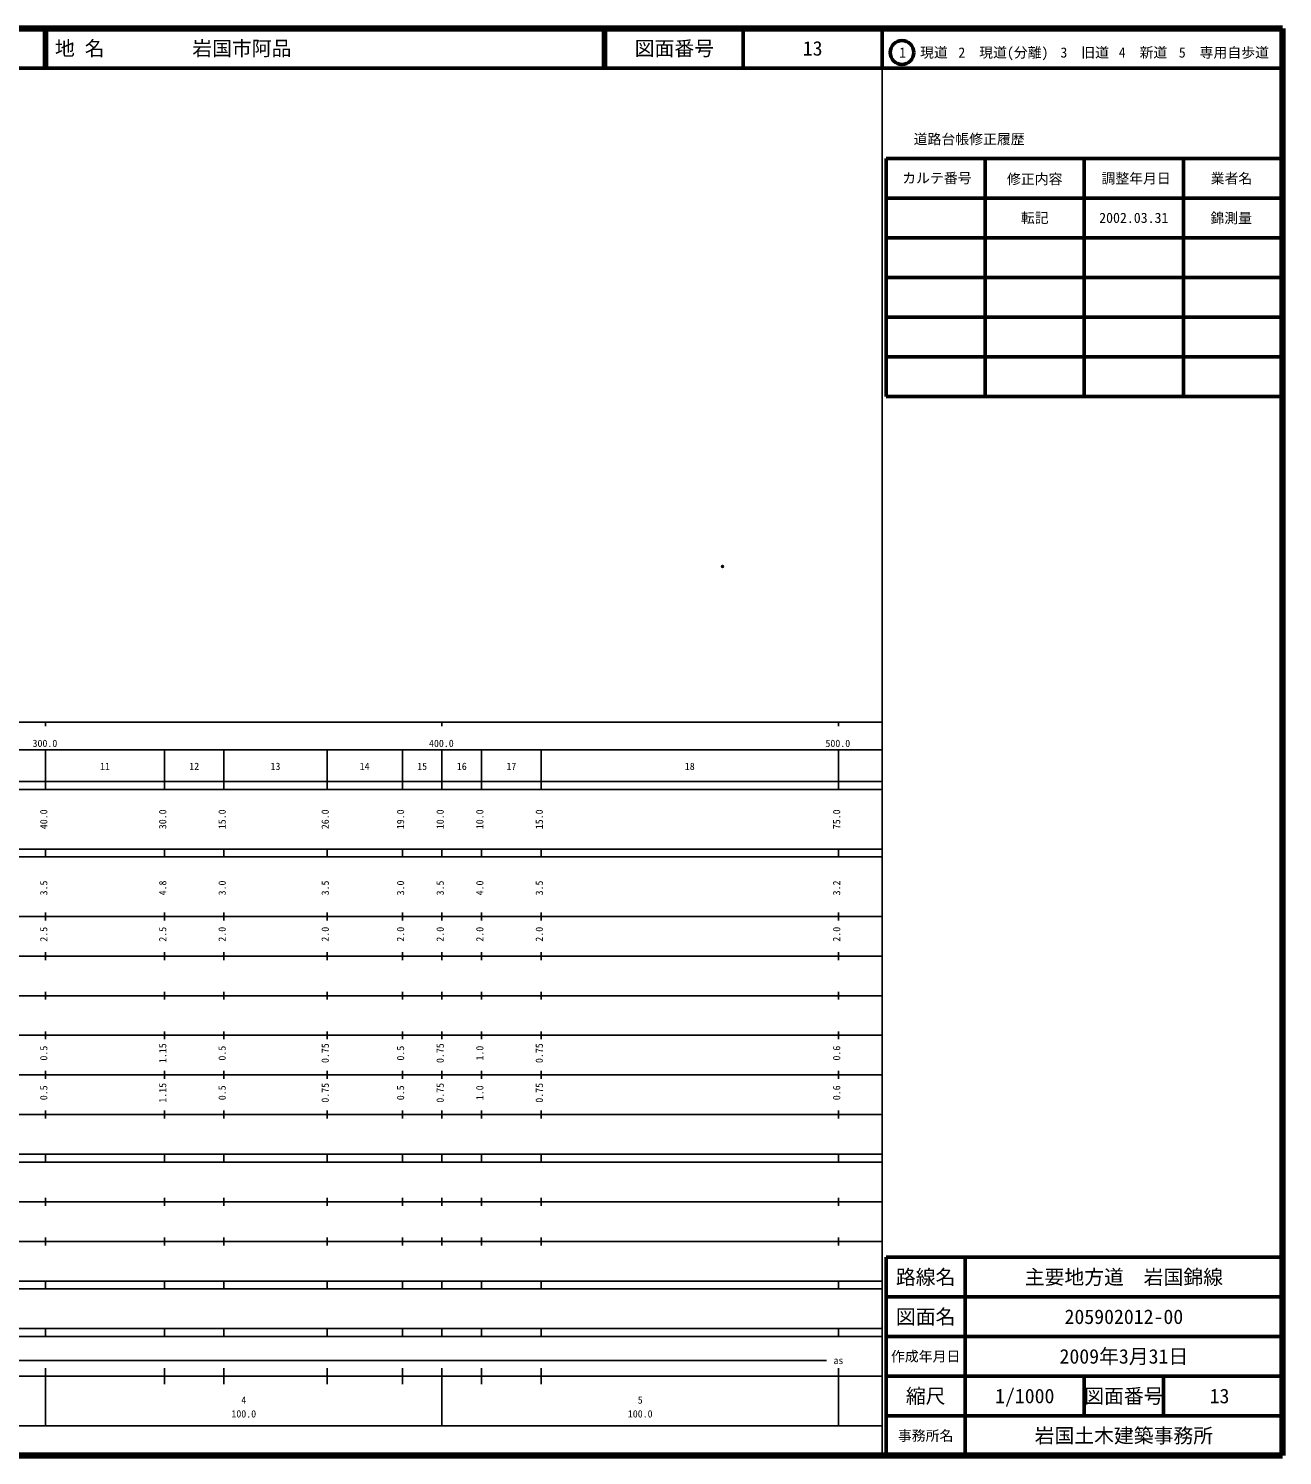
# Model space of a CAD drawing. Units: millimetres on the paper. Extents: x 40 to 680, y 20 to 380.
# Drawn here: x 363.7 to 680, y 20 to 380 of the extents above; entities that cross this region are included whole.
import ezdxf
from ezdxf.enums import TextEntityAlignment as Align

# ---------------------------------------------------------------- set-up
doc = ezdxf.new("R2010")
doc.units = ezdxf.units.MM
doc.header["$PDMODE"] = 32
doc.header["$PDSIZE"] = 0.5
doc.layers.add('M-OTRS', color=6, linetype='Continuous')
doc.layers.add('M-TTL-TXT', color=7, linetype='Continuous')
for name, color, linetype, lineweight in [('M-TTL', 2, 'Continuous', 140), ('M-TTL-BAND', 7, 'Continuous', 25), ('M-TTL-FRAM', 2, 'Continuous', 50), ('M-TTL-LINE', 7, 'Continuous', 50)]:
    doc.layers.add(name, color=color, linetype=linetype, lineweight=lineweight)
doc.styles.add('ＭＳ ゴシック', font='')
doc.styles.get('ＭＳ ゴシック').set_extended_font_data('MS Gothic')

msp = doc.modelspace()

# ---------------------------------------------------------------- linework, layer by layer
at = {"layer": 'M-OTRS'}
msp.add_point((538.785, 244.293), dxfattribs=at)
at = {"layer": 'M-TTL'}
for p, q in [((680, 380), (40, 380)), ((680, 20), (680, 380)), ((40, 20), (680, 20))]:
    msp.add_line(p, q, dxfattribs=at)
at = {"layer": 'M-TTL-BAND'}
for p, q in [((579, 20), (579, 370)), ((40, 205), (579, 205)), ((368, 205), (368, 204)), ((468, 205), (468, 204)), ((568, 205), (568, 204)), ((68, 198), (579, 198)), ((368, 188), (368, 198)), ((398, 188), (398, 198)), ((413, 188), (413, 198)), ((439, 188), (439, 198)), ((458, 188), (458, 198)), ((468, 188), (468, 198)), ((478, 188), (478, 198)), ((493, 188), (493, 198)), ((568, 188), (568, 198)), ((40, 190), (579, 190)), ((40, 188), (579, 188)), ((40, 173), (579, 173)), ((368, 171), (368, 173)), ((398, 171), (398, 173)), ((413, 171), (413, 173)), ((439, 171), (439, 173)), ((458, 171), (458, 173)), ((468, 171), (468, 173)), ((478, 171), (478, 173)), ((493, 171), (493, 173)), ((568, 171), (568, 173)), ((40, 171), (579, 171)), ((40, 156), (579, 156)), ((368, 155), (368, 157)), ((398, 155), (398, 157)), ((413, 155), (413, 157)), ((439, 155), (439, 157)), ((458, 155), (458, 157)), ((468, 155), (468, 157)), ((478, 155), (478, 157)), ((493, 155), (493, 157)), ((568, 155), (568, 157)), ((46, 146), (579, 146)), ((368, 145), (368, 147)), ((398, 145), (398, 147)), ((413, 145), (413, 147)), ((439, 145), (439, 147)), ((458, 145), (458, 147)), ((468, 145), (468, 147)), ((478, 145), (478, 147)), ((493, 145), (493, 147)), ((568, 145), (568, 147)), ((368, 135), (368, 137)), ((398, 135), (398, 137)), ((413, 135), (413, 137)), ((439, 135), (439, 137)), ((458, 135), (458, 137)), ((468, 135), (468, 137)), ((478, 135), (478, 137)), ((493, 135), (493, 137)), ((568, 135), (568, 137)), ((52, 136), (579, 136)), ((46, 126), (579, 126)), ((368, 125), (368, 127)), ((398, 125), (398, 127)), ((413, 125), (413, 127)), ((439, 125), (439, 127)), ((458, 125), (458, 127)), ((468, 125), (468, 127)), ((478, 125), (478, 127)), ((493, 125), (493, 127)), ((568, 125), (568, 127)), ((52, 116), (579, 116)), ((368, 115), (368, 117)), ((398, 115), (398, 117)), ((413, 115), (413, 117)), ((439, 115), (439, 117)), ((458, 115), (458, 117)), ((468, 115), (468, 117)), ((478, 115), (478, 117)), ((493, 115), (493, 117)), ((568, 115), (568, 117)), ((46, 106), (579, 106)), ((368, 105), (368, 107)), ((398, 105), (398, 107)), ((413, 105), (413, 107)), ((439, 105), (439, 107)), ((458, 105), (458, 107)), ((468, 105), (468, 107)), ((478, 105), (478, 107)), ((493, 105), (493, 107)), ((568, 105), (568, 107)), ((40, 96), (579, 96)), ((40, 94), (579, 94)), ((368, 94), (368, 96)), ((398, 94), (398, 96)), ((413, 94), (413, 96)), ((439, 94), (439, 96)), ((458, 94), (458, 96)), ((468, 94), (468, 96)), ((478, 94), (478, 96)), ((493, 94), (493, 96)), ((568, 94), (568, 96)), ((49, 84), (579, 84)), ((368, 83), (368, 85)), ((398, 83), (398, 85)), ((413, 83), (413, 85)), ((439, 83), (439, 85)), ((458, 83), (458, 85)), ((468, 83), (468, 85)), ((478, 83), (478, 85)), ((493, 83), (493, 85)), ((568, 83), (568, 85)), ((40, 74), (579, 74)), ((368, 73), (368, 75)), ((398, 73), (398, 75)), ((413, 73), (413, 75)), ((439, 73), (439, 75)), ((458, 73), (458, 75)), ((468, 73), (468, 75)), ((478, 73), (478, 75)), ((493, 73), (493, 75)), ((568, 73), (568, 75)), ((40, 64), (579, 64)), ((40, 62), (579, 62)), ((368, 62), (368, 64)), ((398, 62), (398, 64)), ((413, 62), (413, 64)), ((439, 62), (439, 64)), ((458, 62), (458, 64)), ((468, 62), (468, 64)), ((478, 62), (478, 64)), ((493, 62), (493, 64)), ((568, 62), (568, 64)), ((40, 52), (579, 52)), ((368, 50), (368, 52)), ((398, 50), (398, 52)), ((413, 50), (413, 52)), ((439, 50), (439, 52)), ((458, 50), (458, 52)), ((468, 50), (468, 52)), ((478, 50), (478, 52)), ((493, 50), (493, 52)), ((568, 50), (568, 52)), ((40, 50), (579, 50)), ((71, 44), (565, 44)), ((40, 40), (579, 40)), ((368, 27.5), (368, 42)), ((398, 38), (398, 42)), ((413, 38), (413, 42)), ((439, 38), (439, 42)), ((458, 38), (458, 42)), ((468, 27.5), (468, 42)), ((478, 38), (478, 42)), ((493, 38), (493, 42)), ((568, 27.5), (568, 42)), ((68, 27.5), (579, 27.5))]:
    msp.add_line(p, q, dxfattribs=at)
at = {"layer": 'M-TTL-FRAM'}
for p, q in [((580, 347.197), (580, 287.197)), ((580, 347.197), (680, 347.197)), ((580, 287.197), (680, 287.197)), ((680, 70), (580, 70)), ((580, 70), (580, 20))]:
    msp.add_line(p, q, dxfattribs=at)
at = {"layer": 'M-TTL-LINE'}
for p, q in [((367.75, 380), (367.75, 370)), ((368.25, 380), (368.25, 370)), ((508.747, 380), (508.747, 370)), ((509.247, 380), (509.247, 370)), ((543.997, 380), (543.997, 370)), ((579, 380), (579, 370)), ((40, 370), (680, 370)), ((605, 347.197), (605, 287.197)), ((630, 347.197), (630, 287.197)), ((655, 347.197), (655, 287.197)), ((580, 337.197), (680, 337.197)), ((580, 327.197), (680, 327.197)), ((580, 317.197), (680, 317.197)), ((580, 307.197), (680, 307.197)), ((580, 297.197), (680, 297.197)), ((600, 70), (600, 20)), ((680, 60), (580, 60)), ((680, 50), (580, 50)), ((680, 40), (580, 40)), ((630, 40), (630, 30)), ((650, 40), (650, 30)), ((680, 30), (580, 30))]:
    msp.add_line(p, q, dxfattribs=at)
msp.add_circle((584.031, 373.958), 3, dxfattribs=at)

# ---------------------------------------------------------------- texts
at = {"layer": 'M-TTL-BAND', "style": 'ＭＳ ゴシック'}
for s, p in [('300.0', (367.844, 198.195)), ('400.0', (467.844, 198.195)), ('500.0', (567.844, 198.195)), ('11', (383, 192.405)), ('12', (405.5, 192.405)), ('13', (426, 192.405)), ('14', (448.5, 192.405)), ('15', (463, 192.405)), ('16', (473, 192.405)), ('17', (485.5, 192.405)), ('18', (530.5, 192.405)), ('as', (568, 42.5)), ('4', (418, 32.523)), ('5', (518, 32.523)), ('100.0', (418, 29.033)), ('100.0', (518, 29.033))]:
    msp.add_text(s, height=1.833, dxfattribs=at).set_placement(p, align=Align.BOTTOM_CENTER)
for s, p in [('40.0', (369, 180.5)), ('30.0', (399, 180.5)), ('15.0', (414, 180.5)), ('26.0', (440, 180.5)), ('19.0', (459, 180.5)), ('10.0', (469, 180.5)), ('10.0', (479, 180.5)), ('15.0', (494, 180.5)), ('75.0', (569, 180.5)), ('3.5', (369, 163.174)), ('4.8', (399, 163.174)), ('3.0', (414, 163.174)), ('3.5', (440, 163.174)), ('3.0', (459, 163.174)), ('3.5', (469, 163.174)), ('4.0', (479, 163.174)), ('3.5', (494, 163.174)), ('3.2', (569, 163.174)), ('2.5', (369, 151.5)), ('2.5', (399, 151.5)), ('2.0', (414, 151.5)), ('2.0', (440, 151.5)), ('2.0', (459, 151.5)), ('2.0', (469, 151.5)), ('2.0', (479, 151.5)), ('2.0', (494, 151.5)), ('2.0', (569, 151.5)), ('0.5', (369, 121.5)), ('1.15', (399, 121.5)), ('0.5', (414, 121.5)), ('0.75', (440, 121.5)), ('0.5', (459, 121.5)), ('0.75', (469, 121.5)), ('1.0', (479, 121.5)), ('0.75', (494, 121.5)), ('0.6', (569, 121.5)), ('0.5', (369, 111.5)), ('1.15', (399, 111.5)), ('0.5', (414, 111.5)), ('0.75', (440, 111.5)), ('0.5', (459, 111.5)), ('0.75', (469, 111.5)), ('1.0', (479, 111.5)), ('0.75', (494, 111.5)), ('0.6', (569, 111.5))]:
    msp.add_text(s, height=1.833, rotation=90, dxfattribs=at).set_placement(p, align=Align.BOTTOM_CENTER)
at = {"layer": 'M-TTL-TXT', "style": 'ＭＳ ゴシック'}
for s, p in [('地 名', (370.38, 375)), ('岩国市阿品', (405.024, 375))]:
    msp.add_text(s, height=3.666, dxfattribs=at).set_placement(p, align=Align.MIDDLE_LEFT)
for s, height, p in [('図面番号', 3.666, (526.622, 375)), ('13', 3.666, (561.497, 375)), ('1\u3000現道', 2.566, (589.448, 373.958)), ('2\u3000現道(分離)', 2.566, (609.619, 373.958)), ('3\u3000旧道', 2.566, (630.121, 373.958)), ('4\u3000新道', 2.566, (644.824, 373.958)), ('5\u3000専用自歩道', 2.566, (665.228, 373.958)), ('道路台帳修正履歴', 2.566, (600.968, 352.113)), ('カルテ番号', 2.566, (592.839, 342.277)), ('修正内容', 2.566, (617.509, 342.023)), ('調整年月日', 2.566, (643.089, 342.197)), ('業者名', 2.566, (667.134, 342.197)), ('転記', 2.566, (617.5, 332.245)), ('2002.03.31', 2.566, (642.5, 332.245)), ('錦測量', 2.566, (667.077, 332.189)), ('路線名', 3.666, (590, 65)), ('路線名', 3.666, (590, 65)), ('主要地方道\u3000岩国錦線', 3.666, (640, 65)), ('図面名', 3.666, (590, 55)), ('図面名', 3.666, (590, 55)), ('205902012-00', 3.666, (640, 55)), ('2009年3月31日', 3.666, (640, 45)), ('作成年月日', 2.566, (590, 45)), ('作成年月日', 2.566, (590, 45)), ('縮尺', 3.666, (590, 35)), ('縮尺', 3.666, (590, 35)), ('1/1000', 3.666, (615, 35)), ('図面番号', 3.666, (640, 35)), ('図面番号', 3.666, (640, 35)), ('13', 3.666, (664.125, 35)), ('事務所名', 2.566, (590, 25)), ('事務所名', 2.566, (590, 25)), ('岩国土木建築事務所', 3.666, (640, 25))]:
    msp.add_text(s, height=height, dxfattribs=at).set_placement(p, align=Align.MIDDLE_CENTER)

doc.saveas('drawing.dxf')
